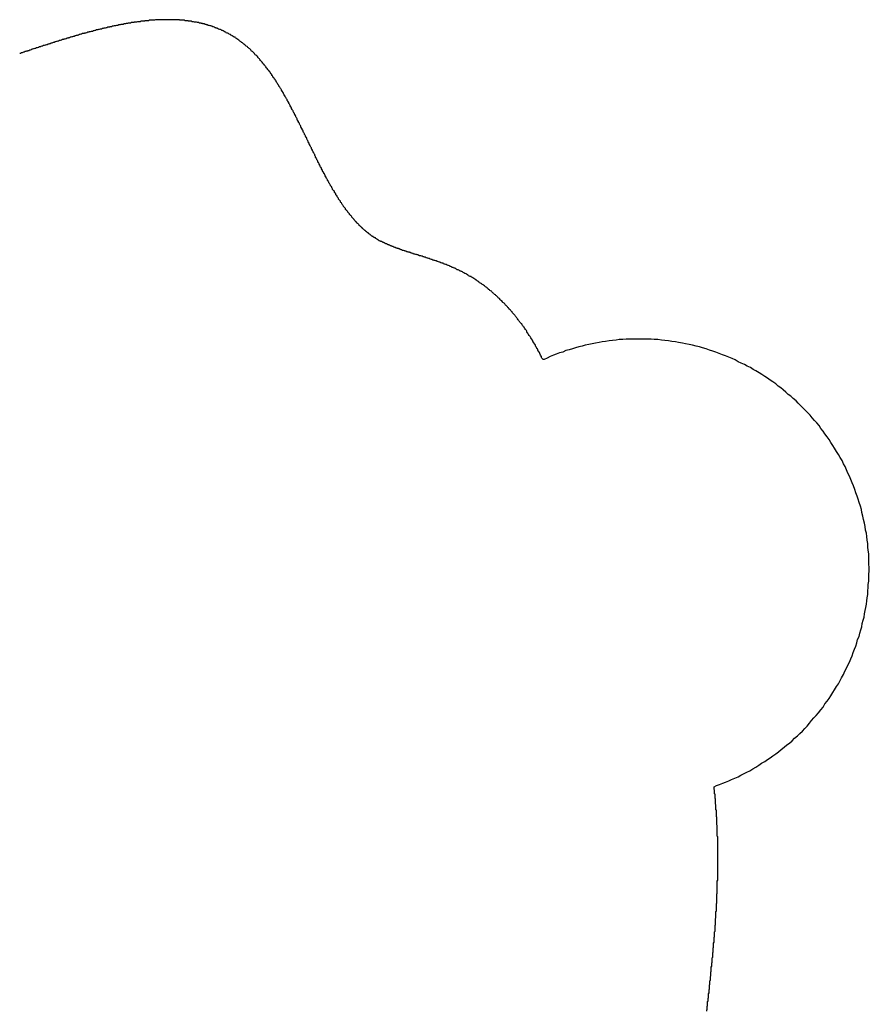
# Model space of a CAD drawing. Header units: millimetres. Extents: x 289 to 9778, y -894 to 6380.
# Drawn here: x 7179.94 to 7198.4, y -515.88 to -494.33 of the extents above; entities that cross this region are included whole.
import ezdxf

# ---------------------------------------------------------------- set-up
doc = ezdxf.new("R2010")
doc.units = ezdxf.units.MM

msp = doc.modelspace()

# ---------------------------------------------------------------- linework, layer by layer
msp.add_polyline3d([(7194.87, -515.883, 0), (7194.87, -515.873, 0), (7194.87, -515.853, 0), (7194.88, -515.843, 0), (7194.88, -515.823, 0), (7194.88, -515.803, 0), (7194.88, -515.793, 0), (7194.88, -515.773, 0), (7194.89, -515.763, 0), (7194.89, -515.743, 0), (7194.89, -515.723, 0), (7194.89, -515.713, 0), (7194.89, -515.693, 0), (7194.89, -515.673, 0), (7194.9, -515.663, 0), (7194.9, -515.643, 0), (7194.9, -515.633, 0), (7194.9, -515.613, 0), (7194.9, -515.603, 0), (7194.91, -515.583, 0), (7194.91, -515.563, 0), (7194.91, -515.553, 0), (7194.91, -515.533, 0), (7194.91, -515.523, 0), (7194.91, -515.503, 0), (7194.92, -515.483, 0), (7194.92, -515.473, 0), (7194.92, -515.453, 0), (7194.92, -515.443, 0), (7194.92, -515.423, 0), (7194.92, -515.413, 0), (7194.93, -515.393, 0), (7194.93, -515.373, 0), (7194.93, -515.363, 0), (7194.93, -515.343, 0), (7194.93, -515.333, 0), (7194.93, -515.313, 0), (7194.94, -515.293, 0), (7194.94, -515.283, 0), (7194.94, -515.263, 0), (7194.94, -515.253, 0), (7194.94, -515.233, 0), (7194.94, -515.223, 0), (7194.95, -515.203, 0), (7194.95, -515.193, 0), (7194.95, -515.173, 0), (7194.95, -515.153, 0), (7194.95, -515.143, 0), (7194.95, -515.123, 0), (7194.96, -515.113, 0), (7194.96, -515.093, 0), (7194.96, -515.083, 0), (7194.96, -515.063, 0), (7194.96, -515.043, 0), (7194.96, -515.033, 0), (7194.97, -515.013, 0), (7194.97, -515.003, 0), (7194.97, -514.983, 0), (7194.97, -514.973, 0), (7194.97, -514.953, 0), (7194.97, -514.943, 0), (7194.97, -514.923, 0), (7194.98, -514.903, 0), (7194.98, -514.893, 0), (7194.98, -514.873, 0), (7194.98, -514.863, 0), (7194.98, -514.843, 0), (7194.98, -514.833, 0), (7194.99, -514.813, 0), (7194.99, -514.803, 0), (7194.99, -514.783, 0), (7194.99, -514.763, 0), (7194.99, -514.753, 0), (7194.99, -514.733, 0), (7194.99, -514.723, 0), (7195, -514.703, 0), (7195, -514.693, 0), (7195, -514.673, 0), (7195, -514.663, 0), (7195, -514.643, 0), (7195, -514.633, 0), (7195, -514.613, 0), (7195.01, -514.593, 0), (7195.01, -514.583, 0), (7195.01, -514.563, 0), (7195.01, -514.553, 0), (7195.01, -514.533, 0), (7195.01, -514.523, 0), (7195.01, -514.503, 0), (7195.02, -514.493, 0), (7195.02, -514.473, 0), (7195.02, -514.463, 0), (7195.02, -514.443, 0), (7195.02, -514.433, 0), (7195.02, -514.413, 0), (7195.02, -514.403, 0), (7195.03, -514.383, 0), (7195.03, -514.363, 0), (7195.03, -514.353, 0), (7195.03, -514.333, 0), (7195.03, -514.323, 0), (7195.03, -514.303, 0), (7195.03, -514.293, 0), (7195.03, -514.273, 0), (7195.04, -514.263, 0), (7195.04, -514.243, 0), (7195.04, -514.233, 0), (7195.04, -514.213, 0), (7195.04, -514.203, 0), (7195.04, -514.183, 0), (7195.04, -514.173, 0), (7195.04, -514.153, 0), (7195.05, -514.143, 0), (7195.05, -514.123, 0), (7195.05, -514.113, 0), (7195.05, -514.093, 0), (7195.05, -514.073, 0), (7195.05, -514.063, 0), (7195.05, -514.043, 0), (7195.05, -514.033, 0), (7195.05, -514.013, 0), (7195.06, -514.003, 0), (7195.06, -513.983, 0), (7195.06, -513.973, 0), (7195.06, -513.953, 0), (7195.06, -513.943, 0), (7195.06, -513.923, 0), (7195.06, -513.913, 0), (7195.06, -513.893, 0), (7195.06, -513.883, 0), (7195.06, -513.863, 0), (7195.07, -513.853, 0), (7195.07, -513.833, 0), (7195.07, -513.823, 0), (7195.07, -513.803, 0), (7195.07, -513.793, 0), (7195.07, -513.773, 0), (7195.07, -513.763, 0), (7195.07, -513.743, 0), (7195.07, -513.733, 0), (7195.07, -513.713, 0), (7195.08, -513.703, 0), (7195.08, -513.683, 0), (7195.08, -513.673, 0), (7195.08, -513.653, 0), (7195.08, -513.633, 0), (7195.08, -513.623, 0), (7195.08, -513.603, 0), (7195.08, -513.593, 0), (7195.08, -513.573, 0), (7195.08, -513.563, 0), (7195.08, -513.543, 0), (7195.09, -513.533, 0), (7195.09, -513.513, 0), (7195.09, -513.503, 0), (7195.09, -513.483, 0), (7195.09, -513.473, 0), (7195.09, -513.453, 0), (7195.09, -513.443, 0), (7195.09, -513.423, 0), (7195.09, -513.413, 0), (7195.09, -513.393, 0), (7195.09, -513.383, 0), (7195.09, -513.363, 0), (7195.09, -513.353, 0), (7195.09, -513.333, 0), (7195.1, -513.323, 0), (7195.1, -513.303, 0), (7195.1, -513.293, 0), (7195.1, -513.273, 0), (7195.1, -513.263, 0), (7195.1, -513.243, 0), (7195.1, -513.233, 0), (7195.1, -513.213, 0), (7195.1, -513.203, 0), (7195.1, -513.183, 0), (7195.1, -513.173, 0), (7195.1, -513.153, 0), (7195.1, -513.143, 0), (7195.1, -513.123, 0), (7195.1, -513.113, 0), (7195.1, -513.093, 0), (7195.1, -513.083, 0), (7195.1, -513.063, 0), (7195.1, -513.053, 0), (7195.11, -513.033, 0), (7195.11, -513.023, 0), (7195.11, -513.003, 0), (7195.11, -512.993, 0), (7195.11, -512.973, 0), (7195.11, -512.963, 0), (7195.11, -512.943, 0), (7195.11, -512.933, 0), (7195.11, -512.913, 0), (7195.11, -512.903, 0), (7195.11, -512.883, 0), (7195.11, -512.873, 0), (7195.11, -512.853, 0), (7195.11, -512.843, 0), (7195.11, -512.823, 0), (7195.11, -512.813, 0), (7195.11, -512.793, 0), (7195.11, -512.783, 0), (7195.11, -512.763, 0), (7195.11, -512.753, 0), (7195.11, -512.733, 0), (7195.11, -512.723, 0), (7195.11, -512.703, 0), (7195.11, -512.693, 0), (7195.11, -512.673, 0), (7195.11, -512.663, 0), (7195.11, -512.643, 0), (7195.11, -512.633, 0), (7195.11, -512.613, 0), (7195.11, -512.603, 0), (7195.11, -512.583, 0), (7195.11, -512.573, 0), (7195.11, -512.553, 0), (7195.11, -512.543, 0), (7195.11, -512.523, 0), (7195.11, -512.513, 0), (7195.11, -512.493, 0), (7195.11, -512.483, 0), (7195.11, -512.463, 0), (7195.11, -512.453, 0), (7195.11, -512.433, 0), (7195.11, -512.423, 0), (7195.11, -512.403, 0), (7195.11, -512.393, 0), (7195.11, -512.373, 0), (7195.11, -512.363, 0), (7195.11, -512.343, 0), (7195.11, -512.333, 0), (7195.11, -512.313, 0), (7195.11, -512.303, 0), (7195.11, -512.283, 0), (7195.11, -512.273, 0), (7195.11, -512.253, 0), (7195.11, -512.243, 0), (7195.11, -512.223, 0), (7195.11, -512.213, 0), (7195.11, -512.193, 0), (7195.11, -512.183, 0), (7195.11, -512.163, 0), (7195.11, -512.153, 0), (7195.11, -512.133, 0), (7195.11, -512.123, 0), (7195.11, -512.103, 0), (7195.11, -512.093, 0), (7195.1, -512.073, 0), (7195.1, -512.063, 0), (7195.1, -512.043, 0), (7195.1, -512.033, 0), (7195.1, -512.013, 0), (7195.1, -512.003, 0), (7195.1, -511.983, 0), (7195.1, -511.973, 0), (7195.1, -511.953, 0), (7195.1, -511.933, 0), (7195.1, -511.923, 0), (7195.1, -511.903, 0), (7195.1, -511.893, 0), (7195.1, -511.873, 0), (7195.1, -511.863, 0), (7195.1, -511.843, 0), (7195.09, -511.833, 0), (7195.09, -511.813, 0), (7195.09, -511.803, 0), (7195.09, -511.783, 0), (7195.09, -511.773, 0), (7195.09, -511.753, 0), (7195.09, -511.743, 0), (7195.09, -511.723, 0), (7195.09, -511.713, 0), (7195.09, -511.693, 0), (7195.09, -511.683, 0), (7195.09, -511.663, 0), (7195.08, -511.653, 0), (7195.08, -511.633, 0), (7195.08, -511.623, 0), (7195.08, -511.603, 0), (7195.08, -511.593, 0), (7195.08, -511.573, 0), (7195.08, -511.563, 0), (7195.08, -511.543, 0), (7195.08, -511.533, 0), (7195.08, -511.513, 0), (7195.07, -511.503, 0), (7195.07, -511.483, 0), (7195.07, -511.473, 0), (7195.07, -511.453, 0), (7195.07, -511.443, 0), (7195.07, -511.423, 0), (7195.07, -511.413, 0), (7195.07, -511.393, 0), (7195.06, -511.383, 0), (7195.06, -511.363, 0), (7195.06, -511.353, 0), (7195.06, -511.333, 0), (7195.06, -511.313, 0), (7195.06, -511.303, 0), (7195.06, -511.283, 0), (7195.06, -511.273, 0), (7195.05, -511.253, 0), (7195.05, -511.243, 0), (7195.05, -511.223, 0), (7195.05, -511.213, 0), (7195.05, -511.193, 0), (7195.05, -511.183, 0), (7195.05, -511.163, 0), (7195.04, -511.153, 0), (7195.04, -511.133, 0), (7195.04, -511.123, 0), (7195.04, -511.103, 0), (7195.04, -511.093, 0), (7195.04, -511.073, 0), (7195.03, -511.063, 0), (7195.03, -511.043, 0), (7195.03, -511.033, 0), (7195.03, -511.013, 0), (7195.03, -511.003, 0), (7195.08, -510.973, 0), (7195.15, -510.953, 0), (7195.22, -510.923, 0), (7195.28, -510.903, 0), (7195.35, -510.873, 0), (7195.41, -510.843, 0), (7195.48, -510.813, 0), (7195.55, -510.783, 0), (7195.61, -510.753, 0), (7195.68, -510.713, 0), (7195.74, -510.683, 0), (7195.81, -510.653, 0), (7195.87, -510.613, 0), (7195.94, -510.573, 0), (7196, -510.533, 0), (7196.06, -510.493, 0), (7196.13, -510.453, 0), (7196.19, -510.413, 0), (7196.25, -510.373, 0), (7196.31, -510.333, 0), (7196.37, -510.283, 0), (7196.43, -510.243, 0), (7196.49, -510.193, 0), (7196.55, -510.143, 0), (7196.61, -510.093, 0), (7196.67, -510.053, 0), (7196.73, -510.003, 0), (7196.78, -509.943, 0), (7196.84, -509.893, 0), (7196.89, -509.843, 0), (7196.95, -509.793, 0), (7197, -509.733, 0), (7197.05, -509.683, 0), (7197.1, -509.623, 0), (7197.15, -509.563, 0), (7197.2, -509.503, 0), (7197.25, -509.453, 0), (7197.3, -509.393, 0), (7197.35, -509.333, 0), (7197.4, -509.273, 0), (7197.44, -509.203, 0), (7197.49, -509.143, 0), (7197.53, -509.083, 0), (7197.57, -509.023, 0), (7197.61, -508.953, 0), (7197.65, -508.893, 0), (7197.69, -508.823, 0), (7197.73, -508.763, 0), (7197.77, -508.693, 0), (7197.8, -508.633, 0), (7197.84, -508.563, 0), (7197.87, -508.493, 0), (7197.91, -508.423, 0), (7197.94, -508.363, 0), (7197.97, -508.293, 0), (7198, -508.223, 0), (7198.03, -508.153, 0), (7198.05, -508.083, 0), (7198.08, -508.013, 0), (7198.11, -507.943, 0), (7198.13, -507.873, 0), (7198.15, -507.803, 0), (7198.18, -507.733, 0), (7198.2, -507.663, 0), (7198.22, -507.593, 0), (7198.24, -507.523, 0), (7198.25, -507.453, 0), (7198.27, -507.383, 0), (7198.29, -507.313, 0), (7198.3, -507.243, 0), (7198.31, -507.173, 0), (7198.33, -507.103, 0), (7198.34, -507.033, 0), (7198.35, -506.963, 0), (7198.36, -506.893, 0), (7198.37, -506.823, 0), (7198.37, -506.743, 0), (7198.38, -506.673, 0), (7198.38, -506.603, 0), (7198.39, -506.533, 0), (7198.39, -506.453, 0), (7198.39, -506.383, 0), (7198.4, -506.313, 0), (7198.4, -506.233, 0), (7198.39, -506.163, 0), (7198.39, -506.093, 0), (7198.39, -506.013, 0), (7198.39, -505.943, 0), (7198.38, -505.863, 0), (7198.37, -505.793, 0), (7198.37, -505.713, 0), (7198.36, -505.643, 0), (7198.35, -505.563, 0), (7198.34, -505.493, 0), (7198.32, -505.423, 0), (7198.31, -505.343, 0), (7198.3, -505.273, 0), (7198.28, -505.193, 0), (7198.26, -505.123, 0), (7198.24, -505.043, 0), (7198.23, -504.973, 0), (7198.21, -504.903, 0), (7198.18, -504.823, 0), (7198.16, -504.753, 0), (7198.14, -504.683, 0), (7198.11, -504.613, 0), (7198.09, -504.543, 0), (7198.06, -504.463, 0), (7198.03, -504.393, 0), (7198, -504.323, 0), (7197.97, -504.253, 0), (7197.94, -504.183, 0), (7197.91, -504.113, 0), (7197.88, -504.043, 0), (7197.84, -503.983, 0), (7197.81, -503.913, 0), (7197.77, -503.843, 0), (7197.73, -503.783, 0), (7197.69, -503.713, 0), (7197.65, -503.643, 0), (7197.61, -503.583, 0), (7197.57, -503.523, 0), (7197.53, -503.453, 0), (7197.49, -503.393, 0), (7197.44, -503.333, 0), (7197.4, -503.273, 0), (7197.35, -503.213, 0), (7197.31, -503.153, 0), (7197.26, -503.093, 0), (7197.21, -503.043, 0), (7197.16, -502.983, 0), (7197.12, -502.923, 0), (7197.07, -502.873, 0), (7197.02, -502.823, 0), (7196.96, -502.763, 0), (7196.91, -502.713, 0), (7196.86, -502.663, 0), (7196.81, -502.613, 0), (7196.75, -502.563, 0), (7196.7, -502.513, 0), (7196.64, -502.473, 0), (7196.59, -502.423, 0), (7196.53, -502.373, 0), (7196.48, -502.333, 0), (7196.42, -502.293, 0), (7196.37, -502.243, 0), (7196.31, -502.203, 0), (7196.25, -502.163, 0), (7196.19, -502.123, 0), (7196.13, -502.083, 0), (7196.07, -502.043, 0), (7196.01, -502.003, 0), (7195.94, -501.963, 0), (7195.88, -501.933, 0), (7195.82, -501.893, 0), (7195.75, -501.863, 0), (7195.69, -501.823, 0), (7195.62, -501.793, 0), (7195.55, -501.763, 0), (7195.49, -501.723, 0), (7195.42, -501.693, 0), (7195.35, -501.663, 0), (7195.28, -501.633, 0), (7195.21, -501.613, 0), (7195.14, -501.583, 0), (7195.07, -501.553, 0), (7195, -501.533, 0), (7194.93, -501.513, 0), (7194.86, -501.483, 0), (7194.78, -501.463, 0), (7194.71, -501.443, 0), (7194.64, -501.423, 0), (7194.56, -501.403, 0), (7194.49, -501.393, 0), (7194.41, -501.373, 0), (7194.34, -501.363, 0), (7194.26, -501.343, 0), (7194.19, -501.333, 0), (7194.11, -501.323, 0), (7194.04, -501.313, 0), (7193.96, -501.303, 0), (7193.89, -501.293, 0), (7193.81, -501.283, 0), (7193.73, -501.283, 0), (7193.66, -501.273, 0), (7193.58, -501.273, 0), (7193.5, -501.273, 0), (7193.43, -501.273, 0), (7193.35, -501.273, 0), (7193.28, -501.273, 0), (7193.2, -501.273, 0), (7193.12, -501.273, 0), (7193.05, -501.283, 0), (7192.97, -501.283, 0), (7192.9, -501.293, 0), (7192.82, -501.303, 0), (7192.75, -501.313, 0), (7192.67, -501.323, 0), (7192.6, -501.333, 0), (7192.53, -501.343, 0), (7192.45, -501.363, 0), (7192.38, -501.373, 0), (7192.31, -501.393, 0), (7192.23, -501.403, 0), (7192.16, -501.423, 0), (7192.09, -501.443, 0), (7192.02, -501.463, 0), (7191.95, -501.483, 0), (7191.88, -501.503, 0), (7191.81, -501.523, 0), (7191.74, -501.553, 0), (7191.67, -501.573, 0), (7191.6, -501.603, 0), (7191.54, -501.623, 0), (7191.47, -501.653, 0), (7191.4, -501.683, 0), (7191.34, -501.713, 0), (7191.31, -501.713, 0), (7191.3, -501.703, 0), (7191.29, -501.683, 0), (7191.28, -501.673, 0), (7191.28, -501.653, 0), (7191.27, -501.643, 0), (7191.26, -501.623, 0), (7191.25, -501.603, 0), (7191.24, -501.593, 0), (7191.24, -501.573, 0), (7191.23, -501.563, 0), (7191.22, -501.543, 0), (7191.21, -501.533, 0), (7191.2, -501.513, 0), (7191.2, -501.503, 0), (7191.19, -501.483, 0), (7191.18, -501.473, 0), (7191.17, -501.453, 0), (7191.16, -501.443, 0), (7191.15, -501.423, 0), (7191.15, -501.413, 0), (7191.14, -501.393, 0), (7191.13, -501.383, 0), (7191.12, -501.363, 0), (7191.11, -501.353, 0), (7191.1, -501.333, 0), (7191.09, -501.323, 0), (7191.09, -501.303, 0), (7191.08, -501.293, 0), (7191.07, -501.273, 0), (7191.06, -501.263, 0), (7191.05, -501.243, 0), (7191.04, -501.233, 0), (7191.03, -501.213, 0), (7191.02, -501.203, 0), (7191.01, -501.193, 0), (7191, -501.173, 0), (7190.99, -501.163, 0), (7190.98, -501.143, 0), (7190.97, -501.133, 0), (7190.96, -501.113, 0), (7190.96, -501.103, 0), (7190.95, -501.083, 0), (7190.94, -501.073, 0), (7190.93, -501.063, 0), (7190.92, -501.043, 0), (7190.91, -501.033, 0), (7190.9, -501.013, 0), (7190.89, -501.003, 0), (7190.88, -500.993, 0), (7190.87, -500.973, 0), (7190.86, -500.963, 0), (7190.85, -500.943, 0), (7190.84, -500.933, 0), (7190.83, -500.923, 0), (7190.81, -500.903, 0), (7190.8, -500.893, 0), (7190.79, -500.873, 0), (7190.78, -500.863, 0), (7190.77, -500.853, 0), (7190.76, -500.833, 0), (7190.75, -500.823, 0), (7190.74, -500.813, 0), (7190.73, -500.793, 0), (7190.72, -500.783, 0), (7190.71, -500.763, 0), (7190.7, -500.753, 0), (7190.69, -500.743, 0), (7190.67, -500.723, 0), (7190.66, -500.713, 0), (7190.65, -500.703, 0), (7190.64, -500.683, 0), (7190.63, -500.673, 0), (7190.62, -500.663, 0), (7190.61, -500.653, 0), (7190.6, -500.633, 0), (7190.58, -500.623, 0), (7190.57, -500.613, 0), (7190.56, -500.593, 0), (7190.55, -500.583, 0), (7190.54, -500.573, 0), (7190.53, -500.563, 0), (7190.51, -500.543, 0), (7190.5, -500.533, 0), (7190.49, -500.523, 0), (7190.48, -500.503, 0), (7190.47, -500.493, 0), (7190.45, -500.483, 0), (7190.44, -500.473, 0), (7190.43, -500.463, 0), (7190.42, -500.443, 0), (7190.4, -500.433, 0), (7190.39, -500.423, 0), (7190.38, -500.413, 0), (7190.37, -500.393, 0), (7190.35, -500.383, 0), (7190.34, -500.373, 0), (7190.33, -500.363, 0), (7190.32, -500.353, 0), (7190.3, -500.333, 0), (7190.29, -500.323, 0), (7190.28, -500.313, 0), (7190.26, -500.303, 0), (7190.25, -500.293, 0), (7190.24, -500.283, 0), (7190.23, -500.273, 0), (7190.21, -500.253, 0), (7190.2, -500.243, 0), (7190.19, -500.233, 0), (7190.17, -500.223, 0), (7190.16, -500.213, 0), (7190.15, -500.203, 0), (7190.13, -500.193, 0), (7190.12, -500.183, 0), (7190.1, -500.163, 0), (7190.09, -500.153, 0), (7190.08, -500.143, 0), (7190.06, -500.133, 0), (7190.05, -500.123, 0), (7190.04, -500.113, 0), (7190.02, -500.103, 0), (7190.01, -500.093, 0), (7189.99, -500.083, 0), (7189.98, -500.073, 0), (7189.97, -500.063, 0), (7189.95, -500.053, 0), (7189.94, -500.043, 0), (7189.92, -500.033, 0), (7189.91, -500.023, 0), (7189.89, -500.013, 0), (7189.88, -500.003, 0), (7189.86, -499.993, 0), (7189.85, -499.983, 0), (7189.83, -499.973, 0), (7189.82, -499.963, 0), (7189.81, -499.953, 0), (7189.79, -499.943, 0), (7189.78, -499.933, 0), (7189.76, -499.923, 0), (7189.75, -499.913, 0), (7189.73, -499.913, 0), (7189.71, -499.903, 0), (7189.7, -499.893, 0), (7189.68, -499.883, 0), (7189.67, -499.873, 0), (7189.65, -499.863, 0), (7189.64, -499.853, 0), (7189.62, -499.843, 0), (7189.61, -499.843, 0), (7189.59, -499.833, 0), (7189.58, -499.823, 0), (7189.56, -499.813, 0), (7189.54, -499.803, 0), (7189.53, -499.793, 0), (7189.51, -499.793, 0), (7189.5, -499.783, 0), (7189.48, -499.773, 0), (7189.47, -499.763, 0), (7189.45, -499.763, 0), (7189.43, -499.753, 0), (7189.42, -499.743, 0), (7189.4, -499.733, 0), (7189.39, -499.733, 0), (7189.37, -499.723, 0), (7189.36, -499.713, 0), (7189.34, -499.713, 0), (7189.32, -499.703, 0), (7189.31, -499.693, 0), (7189.29, -499.693, 0), (7189.28, -499.683, 0), (7189.26, -499.673, 0), (7189.25, -499.673, 0), (7189.23, -499.663, 0), (7189.21, -499.653, 0), (7189.2, -499.653, 0), (7189.18, -499.643, 0), (7189.17, -499.643, 0), (7189.15, -499.633, 0), (7189.14, -499.623, 0), (7189.12, -499.623, 0), (7189.1, -499.613, 0), (7189.09, -499.613, 0), (7189.07, -499.603, 0), (7189.06, -499.603, 0), (7189.04, -499.593, 0), (7189.03, -499.583, 0), (7189.01, -499.583, 0), (7189, -499.573, 0), (7188.98, -499.573, 0), (7188.96, -499.563, 0), (7188.95, -499.563, 0), (7188.93, -499.553, 0), (7188.92, -499.553, 0), (7188.9, -499.543, 0), (7188.89, -499.543, 0), (7188.87, -499.533, 0), (7188.86, -499.533, 0), (7188.84, -499.523, 0), (7188.83, -499.523, 0), (7188.81, -499.513, 0), (7188.8, -499.513, 0), (7188.78, -499.503, 0), (7188.77, -499.503, 0), (7188.75, -499.493, 0), (7188.74, -499.493, 0), (7188.72, -499.483, 0), (7188.71, -499.483, 0), (7188.69, -499.473, 0), (7188.68, -499.473, 0), (7188.66, -499.463, 0), (7188.65, -499.463, 0), (7188.63, -499.463, 0), (7188.62, -499.453, 0), (7188.61, -499.453, 0), (7188.59, -499.443, 0), (7188.58, -499.443, 0), (7188.56, -499.433, 0), (7188.55, -499.433, 0), (7188.53, -499.423, 0), (7188.52, -499.423, 0), (7188.5, -499.423, 0), (7188.49, -499.413, 0), (7188.48, -499.413, 0), (7188.46, -499.403, 0), (7188.45, -499.403, 0), (7188.43, -499.393, 0), (7188.42, -499.393, 0), (7188.41, -499.383, 0), (7188.39, -499.383, 0), (7188.38, -499.383, 0), (7188.37, -499.373, 0), (7188.35, -499.373, 0), (7188.34, -499.363, 0), (7188.32, -499.363, 0), (7188.31, -499.353, 0), (7188.3, -499.353, 0), (7188.28, -499.343, 0), (7188.27, -499.343, 0), (7188.26, -499.343, 0), (7188.24, -499.333, 0), (7188.23, -499.333, 0), (7188.22, -499.323, 0), (7188.21, -499.323, 0), (7188.19, -499.313, 0), (7188.18, -499.313, 0), (7188.17, -499.303, 0), (7188.15, -499.303, 0), (7188.14, -499.293, 0), (7188.13, -499.293, 0), (7188.12, -499.293, 0), (7188.1, -499.283, 0), (7188.09, -499.283, 0), (7188.08, -499.273, 0), (7188.07, -499.273, 0), (7188.05, -499.263, 0), (7188.04, -499.263, 0), (7188.03, -499.253, 0), (7188.02, -499.253, 0), (7188.01, -499.243, 0), (7187.99, -499.243, 0), (7187.98, -499.233, 0), (7187.97, -499.233, 0), (7187.96, -499.223, 0), (7187.95, -499.223, 0), (7187.94, -499.213, 0), (7187.93, -499.213, 0), (7187.91, -499.203, 0), (7187.9, -499.203, 0), (7187.89, -499.193, 0), (7187.88, -499.193, 0), (7187.87, -499.183, 0), (7187.86, -499.183, 0), (7187.85, -499.173, 0), (7187.84, -499.173, 0), (7187.83, -499.163, 0), (7187.82, -499.163, 0), (7187.81, -499.153, 0), (7187.79, -499.153, 0), (7187.78, -499.143, 0), (7187.77, -499.143, 0), (7187.76, -499.133, 0), (7187.75, -499.133, 0), (7187.74, -499.123, 0), (7187.73, -499.113, 0), (7187.72, -499.113, 0), (7187.71, -499.103, 0), (7187.7, -499.103, 0), (7187.69, -499.093, 0), (7187.69, -499.093, 0), (7187.68, -499.083, 0), (7187.67, -499.073, 0), (7187.66, -499.073, 0), (7187.65, -499.063, 0), (7187.64, -499.063, 0), (7187.63, -499.053, 0), (7187.62, -499.043, 0), (7187.61, -499.043, 0), (7187.6, -499.033, 0), (7187.59, -499.033, 0), (7187.58, -499.023, 0), (7187.57, -499.013, 0), (7187.56, -499.013, 0), (7187.56, -499.003, 0), (7187.55, -498.993, 0), (7187.54, -498.993, 0), (7187.53, -498.983, 0), (7187.52, -498.973, 0), (7187.51, -498.963, 0), (7187.5, -498.963, 0), (7187.49, -498.953, 0), (7187.48, -498.943, 0), (7187.47, -498.943, 0), (7187.47, -498.933, 0), (7187.46, -498.923, 0), (7187.45, -498.913, 0), (7187.44, -498.913, 0), (7187.43, -498.903, 0), (7187.42, -498.893, 0), (7187.41, -498.883, 0), (7187.4, -498.873, 0), (7187.39, -498.873, 0), (7187.39, -498.863, 0), (7187.38, -498.853, 0), (7187.37, -498.843, 0), (7187.36, -498.833, 0), (7187.35, -498.823, 0), (7187.34, -498.823, 0), (7187.33, -498.813, 0), (7187.32, -498.803, 0), (7187.32, -498.793, 0), (7187.31, -498.783, 0), (7187.3, -498.773, 0), (7187.29, -498.763, 0), (7187.28, -498.763, 0), (7187.27, -498.753, 0), (7187.26, -498.743, 0), (7187.26, -498.733, 0), (7187.25, -498.723, 0), (7187.24, -498.713, 0), (7187.23, -498.703, 0), (7187.22, -498.693, 0), (7187.21, -498.683, 0), (7187.21, -498.673, 0), (7187.2, -498.663, 0), (7187.19, -498.653, 0), (7187.18, -498.643, 0), (7187.17, -498.633, 0), (7187.16, -498.623, 0), (7187.16, -498.613, 0), (7187.15, -498.603, 0), (7187.14, -498.593, 0), (7187.13, -498.583, 0), (7187.12, -498.573, 0), (7187.11, -498.563, 0), (7187.11, -498.553, 0), (7187.1, -498.543, 0), (7187.09, -498.533, 0), (7187.08, -498.523, 0), (7187.07, -498.513, 0), (7187.07, -498.503, 0), (7187.06, -498.493, 0), (7187.05, -498.483, 0), (7187.04, -498.473, 0), (7187.03, -498.463, 0), (7187.02, -498.453, 0), (7187.02, -498.433, 0), (7187.01, -498.423, 0), (7187, -498.413, 0), (7186.99, -498.403, 0), (7186.98, -498.393, 0), (7186.98, -498.383, 0), (7186.97, -498.373, 0), (7186.96, -498.363, 0), (7186.95, -498.343, 0), (7186.94, -498.333, 0), (7186.94, -498.323, 0), (7186.93, -498.313, 0), (7186.92, -498.303, 0), (7186.91, -498.293, 0), (7186.91, -498.273, 0), (7186.9, -498.263, 0), (7186.89, -498.253, 0), (7186.88, -498.243, 0), (7186.87, -498.233, 0), (7186.87, -498.213, 0), (7186.86, -498.203, 0), (7186.85, -498.193, 0), (7186.84, -498.183, 0), (7186.84, -498.173, 0), (7186.83, -498.153, 0), (7186.82, -498.143, 0), (7186.81, -498.133, 0), (7186.81, -498.123, 0), (7186.8, -498.103, 0), (7186.79, -498.093, 0), (7186.78, -498.083, 0), (7186.78, -498.073, 0), (7186.77, -498.053, 0), (7186.76, -498.043, 0), (7186.75, -498.033, 0), (7186.74, -498.023, 0), (7186.74, -498.003, 0), (7186.73, -497.993, 0), (7186.72, -497.983, 0), (7186.72, -497.963, 0), (7186.71, -497.953, 0), (7186.7, -497.943, 0), (7186.69, -497.923, 0), (7186.69, -497.913, 0), (7186.68, -497.903, 0), (7186.67, -497.893, 0), (7186.66, -497.873, 0), (7186.66, -497.863, 0), (7186.65, -497.853, 0), (7186.64, -497.833, 0), (7186.63, -497.823, 0), (7186.63, -497.813, 0), (7186.62, -497.793, 0), (7186.61, -497.783, 0), (7186.6, -497.763, 0), (7186.6, -497.753, 0), (7186.59, -497.743, 0), (7186.58, -497.723, 0), (7186.58, -497.713, 0), (7186.57, -497.703, 0), (7186.56, -497.683, 0), (7186.55, -497.673, 0), (7186.55, -497.663, 0), (7186.54, -497.643, 0), (7186.53, -497.633, 0), (7186.52, -497.613, 0), (7186.52, -497.603, 0), (7186.51, -497.593, 0), (7186.5, -497.573, 0), (7186.5, -497.563, 0), (7186.49, -497.543, 0), (7186.48, -497.533, 0), (7186.47, -497.523, 0), (7186.47, -497.503, 0), (7186.46, -497.493, 0), (7186.45, -497.473, 0), (7186.45, -497.463, 0), (7186.44, -497.453, 0), (7186.43, -497.433, 0), (7186.42, -497.423, 0), (7186.42, -497.403, 0), (7186.41, -497.393, 0), (7186.4, -497.373, 0), (7186.4, -497.363, 0), (7186.39, -497.353, 0), (7186.38, -497.333, 0), (7186.37, -497.323, 0), (7186.37, -497.303, 0), (7186.36, -497.293, 0), (7186.35, -497.273, 0), (7186.35, -497.263, 0), (7186.34, -497.243, 0), (7186.33, -497.233, 0), (7186.33, -497.223, 0), (7186.32, -497.203, 0), (7186.31, -497.193, 0), (7186.3, -497.173, 0), (7186.3, -497.163, 0), (7186.29, -497.143, 0), (7186.28, -497.133, 0), (7186.28, -497.113, 0), (7186.27, -497.103, 0), (7186.26, -497.083, 0), (7186.25, -497.073, 0), (7186.25, -497.063, 0), (7186.24, -497.043, 0), (7186.23, -497.033, 0), (7186.23, -497.013, 0), (7186.22, -497.003, 0), (7186.21, -496.983, 0), (7186.2, -496.973, 0), (7186.2, -496.953, 0), (7186.19, -496.943, 0), (7186.18, -496.923, 0), (7186.18, -496.913, 0), (7186.17, -496.893, 0), (7186.16, -496.883, 0), (7186.15, -496.863, 0), (7186.15, -496.853, 0), (7186.14, -496.843, 0), (7186.13, -496.823, 0), (7186.13, -496.813, 0), (7186.12, -496.793, 0), (7186.11, -496.783, 0), (7186.1, -496.763, 0), (7186.1, -496.753, 0), (7186.09, -496.733, 0), (7186.08, -496.723, 0), (7186.08, -496.703, 0), (7186.07, -496.693, 0), (7186.06, -496.673, 0), (7186.05, -496.663, 0), (7186.05, -496.643, 0), (7186.04, -496.633, 0), (7186.03, -496.613, 0), (7186.02, -496.603, 0), (7186.02, -496.583, 0), (7186.01, -496.573, 0), (7186, -496.563, 0), (7186, -496.543, 0), (7185.99, -496.533, 0), (7185.98, -496.513, 0), (7185.97, -496.503, 0), (7185.97, -496.483, 0), (7185.96, -496.473, 0), (7185.95, -496.453, 0), (7185.94, -496.443, 0), (7185.94, -496.423, 0), (7185.93, -496.413, 0), (7185.92, -496.393, 0), (7185.91, -496.383, 0), (7185.91, -496.363, 0), (7185.9, -496.353, 0), (7185.89, -496.343, 0), (7185.88, -496.323, 0), (7185.88, -496.313, 0), (7185.87, -496.293, 0), (7185.86, -496.283, 0), (7185.85, -496.263, 0), (7185.85, -496.253, 0), (7185.84, -496.233, 0), (7185.83, -496.223, 0), (7185.82, -496.203, 0), (7185.82, -496.193, 0), (7185.81, -496.183, 0), (7185.8, -496.163, 0), (7185.79, -496.153, 0), (7185.79, -496.133, 0), (7185.78, -496.123, 0), (7185.77, -496.103, 0), (7185.76, -496.093, 0), (7185.75, -496.083, 0), (7185.75, -496.063, 0), (7185.74, -496.053, 0), (7185.73, -496.033, 0), (7185.72, -496.023, 0), (7185.71, -496.003, 0), (7185.71, -495.993, 0), (7185.7, -495.983, 0), (7185.69, -495.963, 0), (7185.68, -495.953, 0), (7185.67, -495.933, 0), (7185.67, -495.923, 0), (7185.66, -495.913, 0), (7185.65, -495.893, 0), (7185.64, -495.883, 0), (7185.63, -495.863, 0), (7185.63, -495.853, 0), (7185.62, -495.843, 0), (7185.61, -495.823, 0), (7185.6, -495.813, 0), (7185.59, -495.793, 0), (7185.58, -495.783, 0), (7185.57, -495.773, 0), (7185.57, -495.753, 0), (7185.56, -495.743, 0), (7185.55, -495.733, 0), (7185.54, -495.713, 0), (7185.53, -495.703, 0), (7185.52, -495.683, 0), (7185.51, -495.673, 0), (7185.51, -495.663, 0), (7185.5, -495.643, 0), (7185.49, -495.633, 0), (7185.48, -495.623, 0), (7185.47, -495.603, 0), (7185.46, -495.593, 0), (7185.45, -495.583, 0), (7185.44, -495.563, 0), (7185.43, -495.553, 0), (7185.42, -495.543, 0), (7185.42, -495.523, 0), (7185.41, -495.513, 0), (7185.4, -495.503, 0), (7185.39, -495.483, 0), (7185.38, -495.473, 0), (7185.37, -495.463, 0), (7185.36, -495.443, 0), (7185.35, -495.433, 0), (7185.34, -495.423, 0), (7185.33, -495.413, 0), (7185.32, -495.393, 0), (7185.31, -495.383, 0), (7185.3, -495.373, 0), (7185.29, -495.353, 0), (7185.28, -495.343, 0), (7185.27, -495.333, 0), (7185.26, -495.323, 0), (7185.25, -495.303, 0), (7185.24, -495.293, 0), (7185.23, -495.283, 0), (7185.22, -495.273, 0), (7185.21, -495.253, 0), (7185.2, -495.243, 0), (7185.19, -495.233, 0), (7185.18, -495.223, 0), (7185.17, -495.213, 0), (7185.16, -495.193, 0), (7185.15, -495.183, 0), (7185.14, -495.173, 0), (7185.13, -495.163, 0), (7185.12, -495.153, 0), (7185.11, -495.133, 0), (7185.1, -495.123, 0), (7185.09, -495.113, 0), (7185.07, -495.103, 0), (7185.06, -495.093, 0), (7185.05, -495.083, 0), (7185.04, -495.063, 0), (7185.03, -495.053, 0), (7185.02, -495.043, 0), (7185.01, -495.033, 0), (7185, -495.023, 0), (7184.98, -495.013, 0), (7184.97, -495.003, 0), (7184.96, -494.983, 0), (7184.95, -494.973, 0), (7184.94, -494.963, 0), (7184.93, -494.953, 0), (7184.91, -494.943, 0), (7184.9, -494.933, 0), (7184.89, -494.923, 0), (7184.88, -494.913, 0), (7184.86, -494.903, 0), (7184.85, -494.893, 0), (7184.84, -494.883, 0), (7184.83, -494.873, 0), (7184.81, -494.863, 0), (7184.8, -494.853, 0), (7184.79, -494.843, 0), (7184.78, -494.833, 0), (7184.76, -494.823, 0), (7184.75, -494.813, 0), (7184.74, -494.803, 0), (7184.72, -494.793, 0), (7184.71, -494.783, 0), (7184.7, -494.773, 0), (7184.68, -494.763, 0), (7184.67, -494.753, 0), (7184.66, -494.743, 0), (7184.64, -494.733, 0), (7184.63, -494.723, 0), (7184.62, -494.713, 0), (7184.6, -494.713, 0), (7184.59, -494.703, 0), (7184.58, -494.693, 0), (7184.56, -494.683, 0), (7184.55, -494.673, 0), (7184.53, -494.663, 0), (7184.52, -494.653, 0), (7184.51, -494.653, 0), (7184.49, -494.643, 0), (7184.48, -494.633, 0), (7184.46, -494.623, 0), (7184.45, -494.623, 0), (7184.43, -494.613, 0), (7184.42, -494.603, 0), (7184.4, -494.593, 0), (7184.39, -494.593, 0), (7184.38, -494.583, 0), (7184.36, -494.573, 0), (7184.35, -494.563, 0), (7184.33, -494.563, 0), (7184.32, -494.553, 0), (7184.3, -494.543, 0), (7184.29, -494.543, 0), (7184.27, -494.533, 0), (7184.26, -494.533, 0), (7184.24, -494.523, 0), (7184.23, -494.513, 0), (7184.21, -494.513, 0), (7184.2, -494.503, 0), (7184.18, -494.503, 0), (7184.17, -494.493, 0), (7184.15, -494.483, 0), (7184.14, -494.483, 0), (7184.12, -494.473, 0), (7184.11, -494.473, 0), (7184.09, -494.463, 0), (7184.08, -494.463, 0), (7184.06, -494.453, 0), (7184.05, -494.453, 0), (7184.03, -494.453, 0), (7184.02, -494.443, 0), (7184, -494.443, 0), (7183.99, -494.433, 0), (7183.97, -494.433, 0), (7183.95, -494.423, 0), (7183.94, -494.423, 0), (7183.92, -494.423, 0), (7183.91, -494.413, 0), (7183.89, -494.413, 0), (7183.88, -494.403, 0), (7183.86, -494.403, 0), (7183.85, -494.403, 0), (7183.83, -494.393, 0), (7183.82, -494.393, 0), (7183.8, -494.393, 0), (7183.78, -494.383, 0), (7183.77, -494.383, 0), (7183.75, -494.383, 0), (7183.74, -494.383, 0), (7183.72, -494.373, 0), (7183.71, -494.373, 0), (7183.69, -494.373, 0), (7183.67, -494.363, 0), (7183.66, -494.363, 0), (7183.64, -494.363, 0), (7183.63, -494.363, 0), (7183.61, -494.363, 0), (7183.6, -494.353, 0), (7183.58, -494.353, 0), (7183.56, -494.353, 0), (7183.55, -494.353, 0), (7183.53, -494.353, 0), (7183.52, -494.343, 0), (7183.5, -494.343, 0), (7183.48, -494.343, 0), (7183.47, -494.343, 0), (7183.45, -494.343, 0), (7183.44, -494.343, 0), (7183.42, -494.343, 0), (7183.41, -494.333, 0), (7183.39, -494.333, 0), (7183.37, -494.333, 0), (7183.36, -494.333, 0), (7183.34, -494.333, 0), (7183.33, -494.333, 0), (7183.31, -494.333, 0), (7183.29, -494.333, 0), (7183.28, -494.333, 0), (7183.26, -494.333, 0), (7183.25, -494.333, 0), (7183.23, -494.333, 0), (7183.21, -494.333, 0), (7183.2, -494.333, 0), (7183.18, -494.333, 0), (7183.16, -494.333, 0), (7183.15, -494.333, 0), (7183.13, -494.333, 0), (7183.12, -494.333, 0), (7183.1, -494.333, 0), (7183.08, -494.333, 0), (7183.07, -494.333, 0), (7183.05, -494.333, 0), (7183.04, -494.333, 0), (7183.02, -494.333, 0), (7183, -494.333, 0), (7182.99, -494.333, 0), (7182.97, -494.333, 0), (7182.96, -494.333, 0), (7182.94, -494.333, 0), (7182.92, -494.333, 0), (7182.91, -494.333, 0), (7182.89, -494.333, 0), (7182.87, -494.343, 0), (7182.86, -494.343, 0), (7182.84, -494.343, 0), (7182.83, -494.343, 0), (7182.81, -494.343, 0), (7182.79, -494.343, 0), (7182.78, -494.343, 0), (7182.76, -494.343, 0), (7182.74, -494.353, 0), (7182.73, -494.353, 0), (7182.71, -494.353, 0), (7182.69, -494.353, 0), (7182.68, -494.353, 0), (7182.66, -494.353, 0), (7182.65, -494.363, 0), (7182.63, -494.363, 0), (7182.61, -494.363, 0), (7182.6, -494.363, 0), (7182.58, -494.363, 0), (7182.56, -494.373, 0), (7182.55, -494.373, 0), (7182.53, -494.373, 0), (7182.51, -494.373, 0), (7182.5, -494.373, 0), (7182.48, -494.383, 0), (7182.47, -494.383, 0), (7182.45, -494.383, 0), (7182.43, -494.383, 0), (7182.42, -494.393, 0), (7182.4, -494.393, 0), (7182.38, -494.393, 0), (7182.37, -494.393, 0), (7182.35, -494.403, 0), (7182.33, -494.403, 0), (7182.32, -494.403, 0), (7182.3, -494.403, 0), (7182.28, -494.413, 0), (7182.27, -494.413, 0), (7182.25, -494.413, 0), (7182.24, -494.423, 0), (7182.22, -494.423, 0), (7182.2, -494.423, 0), (7182.19, -494.433, 0), (7182.17, -494.433, 0), (7182.15, -494.433, 0), (7182.14, -494.433, 0), (7182.12, -494.443, 0), (7182.1, -494.443, 0), (7182.09, -494.443, 0), (7182.07, -494.453, 0), (7182.05, -494.453, 0), (7182.04, -494.453, 0), (7182.02, -494.463, 0), (7182, -494.463, 0), (7181.99, -494.463, 0), (7181.97, -494.473, 0), (7181.95, -494.473, 0), (7181.94, -494.483, 0), (7181.92, -494.483, 0), (7181.9, -494.483, 0), (7181.89, -494.493, 0), (7181.87, -494.493, 0), (7181.85, -494.493, 0), (7181.84, -494.503, 0), (7181.82, -494.503, 0), (7181.8, -494.513, 0), (7181.79, -494.513, 0), (7181.77, -494.513, 0), (7181.75, -494.523, 0), (7181.74, -494.523, 0), (7181.72, -494.533, 0), (7181.7, -494.533, 0), (7181.69, -494.533, 0), (7181.67, -494.543, 0), (7181.65, -494.543, 0), (7181.64, -494.553, 0), (7181.62, -494.553, 0), (7181.6, -494.553, 0), (7181.59, -494.563, 0), (7181.57, -494.563, 0), (7181.55, -494.573, 0), (7181.54, -494.573, 0), (7181.52, -494.583, 0), (7181.5, -494.583, 0), (7181.49, -494.583, 0), (7181.47, -494.593, 0), (7181.45, -494.593, 0), (7181.44, -494.603, 0), (7181.42, -494.603, 0), (7181.4, -494.613, 0), (7181.39, -494.613, 0), (7181.37, -494.623, 0), (7181.35, -494.623, 0), (7181.34, -494.633, 0), (7181.32, -494.633, 0), (7181.3, -494.633, 0), (7181.29, -494.643, 0), (7181.27, -494.643, 0), (7181.25, -494.653, 0), (7181.24, -494.653, 0), (7181.22, -494.663, 0), (7181.2, -494.663, 0), (7181.19, -494.673, 0), (7181.17, -494.673, 0), (7181.15, -494.683, 0), (7181.14, -494.683, 0), (7181.12, -494.693, 0), (7181.1, -494.693, 0), (7181.09, -494.703, 0), (7181.07, -494.703, 0), (7181.05, -494.713, 0), (7181.04, -494.713, 0), (7181.02, -494.723, 0), (7181, -494.723, 0), (7180.99, -494.733, 0), (7180.97, -494.733, 0), (7180.95, -494.743, 0), (7180.94, -494.743, 0), (7180.92, -494.753, 0), (7180.9, -494.753, 0), (7180.89, -494.763, 0), (7180.87, -494.763, 0), (7180.85, -494.773, 0), (7180.84, -494.773, 0), (7180.82, -494.783, 0), (7180.8, -494.783, 0), (7180.79, -494.793, 0), (7180.77, -494.793, 0), (7180.75, -494.803, 0), (7180.74, -494.803, 0), (7180.72, -494.813, 0), (7180.7, -494.813, 0), (7180.69, -494.823, 0), (7180.67, -494.823, 0), (7180.65, -494.833, 0), (7180.64, -494.843, 0), (7180.62, -494.843, 0), (7180.6, -494.853, 0), (7180.59, -494.853, 0), (7180.57, -494.863, 0), (7180.55, -494.863, 0), (7180.54, -494.873, 0), (7180.52, -494.873, 0), (7180.5, -494.883, 0), (7180.49, -494.883, 0), (7180.47, -494.893, 0), (7180.45, -494.893, 0), (7180.44, -494.903, 0), (7180.42, -494.903, 0), (7180.4, -494.913, 0), (7180.39, -494.923, 0), (7180.37, -494.923, 0), (7180.35, -494.933, 0), (7180.34, -494.933, 0), (7180.32, -494.943, 0), (7180.3, -494.943, 0), (7180.29, -494.953, 0), (7180.27, -494.953, 0), (7180.25, -494.963, 0), (7180.24, -494.963, 0), (7180.22, -494.973, 0), (7180.2, -494.973, 0), (7180.19, -494.983, 0), (7180.17, -494.993, 0), (7180.15, -494.993, 0), (7180.14, -495.003, 0), (7180.12, -495.003, 0), (7180.11, -495.013, 0), (7180.09, -495.013, 0), (7180.07, -495.023, 0), (7180.06, -495.023, 0), (7180.04, -495.033, 0), (7180.02, -495.033, 0), (7180.01, -495.043, 0), (7179.99, -495.053, 0), (7179.97, -495.053, 0), (7179.96, -495.063, 0), (7179.94, -495.063, 0)])

doc.saveas('drawing.dxf')
